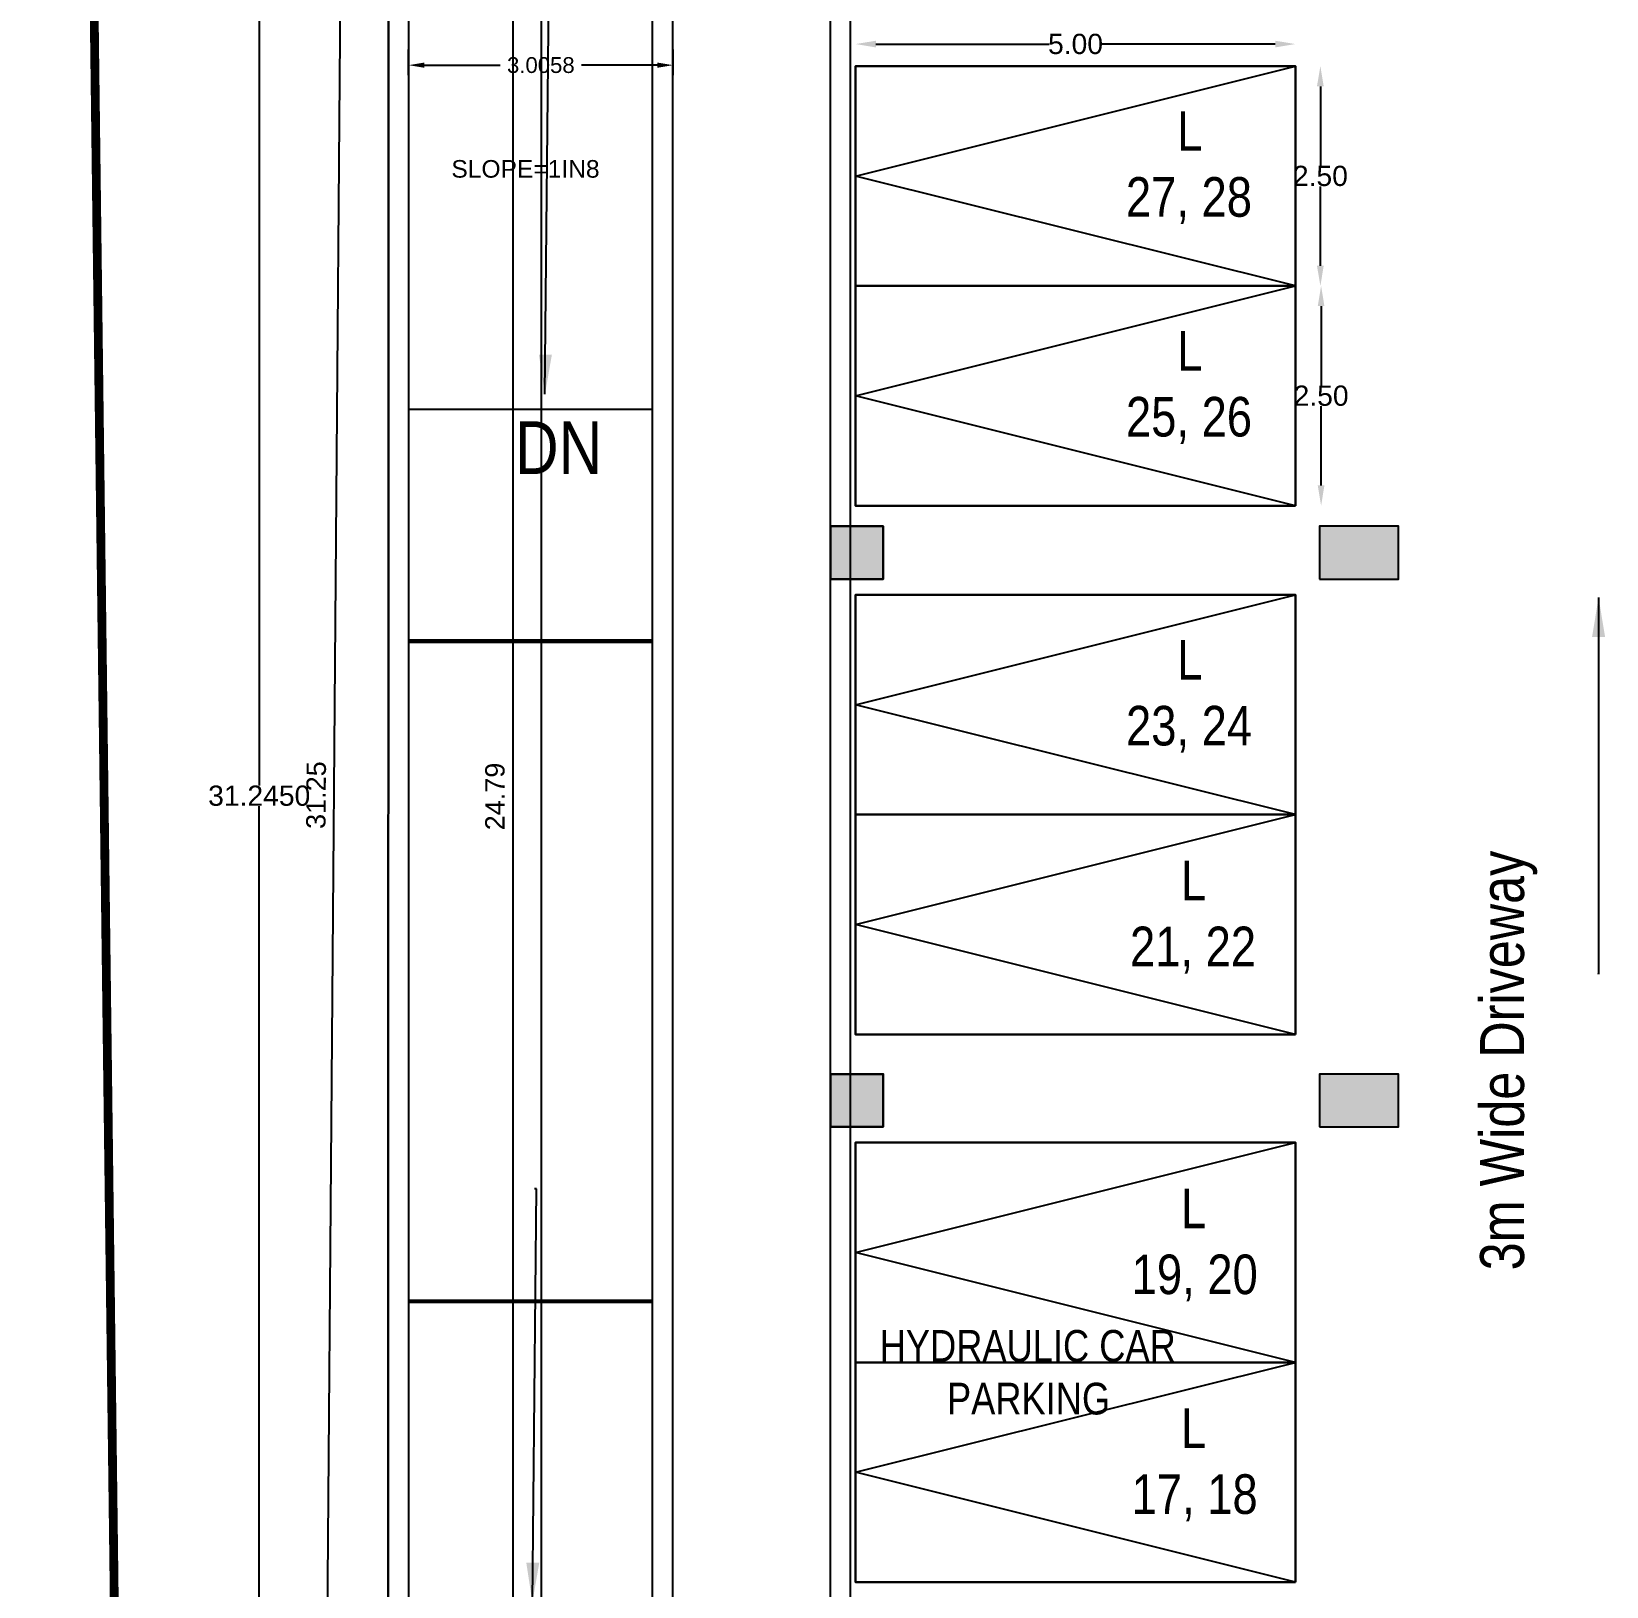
# Model space of a CAD drawing. Header units: metres. Extents: x -38 to 401, y 28 to 287.
# Drawn here: x 137.26 to 155.16, y 75.6 to 93.29 of the extents above; entities that cross this region are included whole.
import ezdxf

# ---------------------------------------------------------------- set-up
doc = ezdxf.new("R2010")
doc.units = ezdxf.units.M
doc.linetypes.add('DOT2', pattern=[0.125, 0, -0.125])
for name, color, linetype in [('BLK_1_BASEMENT_-2_BLDG_FOOTPRINT', 1, 'Continuous'), ('BLK_1_FLR_-2_BLT_UP_AREA', 1, 'Continuous'), ('BLK_1_FLR_-2_BLT_UP_AREA_DEDUCT', 1, 'Continuous'), ('PARKING_SLOT', 4, 'Continuous'), ('UHATCH', 8, 'Continuous')]:
    doc.layers.add(name, color=color, linetype=linetype)
doc.layers.add('BLK_1_FLR_-2_VEHICLE_RAMP_1', color=1, linetype='Continuous', lineweight=0)
doc.layers.add('UCOLUMN', color=6, linetype='Continuous', lineweight=30)
doc.styles.get("Standard").update_dxf_attribs({"font": 'arial.ttf'})
doc.dimstyles.new('ISO-25', dxfattribs={"dimtxt": 2.5, "dimasz": 2.5, "dimexe": 1.25, "dimexo": 0.625, "dimtad": 1, "dimtxsty": 'Standard', "dimcen": 2.5, "dimadec": 0, "dimazin": 0, "dimtfac": 1, "dimtmove": 0, "dimatfit": 3, "dimfxl": 0, "dimarcsym": 0})
doc.dimstyles.get("Standard").update_dxf_attribs({"dimtxt": 0.18, "dimasz": 0.18, "dimexe": 0.18, "dimexo": 0.0625, "dimgap": 0.09, "dimtad": 0, "dimtih": 1, "dimtoh": 1, "dimdec": 4, "dimzin": 0, "dimdsep": 46, "dimtxsty": 'Standard', "dimcen": 0.09, "dimadec": 0, "dimazin": 0, "dimtfac": 1, "dimtdec": 4, "dimtofl": 0, "dimtmove": 0, "dimatfit": 3, "dimfxl": 0, "dimtolj": 1, "dimtzin": 0, "dimarcsym": 0})
doc.dimstyles.new('STANDARD$0', dxfattribs={"dimtxt": 7, "dimasz": 3, "dimexe": 3, "dimexo": 1, "dimgap": 1.5, "dimtad": 1, "dimdec": 1, "dimzin": 1, "dimdsep": 46, "dimlunit": 4, "dimtxsty": 'Standard', "dimblk": 'OBLIQUE', "dimcen": 0.09375, "dimdle": 1, "dimclrd": 8, "dimclre": 8, "dimclrt": 7, "dimadec": 1, "dimazin": 0, "dimtfac": 1, "dimtdec": 1, "dimtix": 1, "dimtmove": 2, "dimatfit": 3, "dimldrblk": 'ARCHTICK', "dimfxl": 0, "dimfrac": 2, "dimtolj": 1, "dimtzin": 0, "dimarcsym": 0})

# ---------------------------------------------------------------- blocks, each defined once
blk = doc.blocks.new('CARS')
at = {"color": 0, "linetype": 'Continuous'}
blk.add_lwpolyline([(0, 0), (5000, 0), (5000, -2500), (0, -2500)], close=True, dxfattribs=at)
blk.add_lwpolyline([(0, 0), (5000, -1250), (0, -2500)], dxfattribs=at)
blk = doc.blocks.new('*D215')
at = {"color": 0, "lineweight": -2}
for p, q in [((146.856, 93.143), (148.828, 93.143)), ((151.396, 93.143), (149.424, 93.143))]:
    blk.add_line(p, q, dxfattribs=at)
at = {"color": 0}
for points in [[(146.856, 93.181), (146.856, 93.105), (146.626, 93.143)], [(151.396, 93.181), (151.396, 93.105), (151.626, 93.143)]]:
    blk.add_solid(points, dxfattribs=at)
at = {"layer": 'Defpoints', "color": 0}
for p in [(151.626, 93.143), (146.626, 92.892), (151.626, 92.892)]:
    blk.add_point(p, dxfattribs=at)
at = {"color": 0, "lineweight": 25, "insert": (149.126, 93.143), "char_height": 0.23, "attachment_point": 5}
blk.add_mtext('\\A1;5.00', dxfattribs=at)
blk = doc.blocks.new('*D216')
at = {"color": 0, "lineweight": -2}
for p, q in [((151.91, 92.662), (151.91, 91.759)), ((151.91, 90.622), (151.91, 91.524))]:
    blk.add_line(p, q, dxfattribs=at)
at = {"color": 0}
for points in [[(151.871, 92.662), (151.948, 92.662), (151.91, 92.892)], [(151.871, 90.622), (151.948, 90.622), (151.91, 90.392)]]:
    blk.add_solid(points, dxfattribs=at)
at = {"layer": 'Defpoints', "color": 0}
for p in [(151.626, 92.892), (151.626, 90.392), (151.91, 90.392)]:
    blk.add_point(p, dxfattribs=at)
at = {"color": 0, "lineweight": 25, "insert": (151.91, 91.642), "char_height": 0.23, "attachment_point": 5}
blk.add_mtext('\\A1;2.50', dxfattribs=at)
blk = doc.blocks.new('*D217')
at = {"color": 0, "lineweight": -2}
for p, q in [((151.918, 90.162), (151.918, 89.259)), ((151.918, 88.122), (151.918, 89.024))]:
    blk.add_line(p, q, dxfattribs=at)
at = {"color": 0}
for points in [[(151.88, 90.162), (151.956, 90.162), (151.918, 90.392)], [(151.88, 88.122), (151.956, 88.122), (151.918, 87.892)]]:
    blk.add_solid(points, dxfattribs=at)
at = {"layer": 'Defpoints', "color": 0}
for p in [(151.626, 90.392), (151.626, 87.892), (151.918, 87.892)]:
    blk.add_point(p, dxfattribs=at)
at = {"color": 0, "lineweight": 25, "insert": (151.918, 89.142), "char_height": 0.23, "attachment_point": 5}
blk.add_mtext('\\A1;2.50', dxfattribs=at)
blk = doc.blocks.new('600X600')
at = {"layer": 'UHATCH', "linetype": 'Continuous'}
h = blk.add_hatch(color=256, dxfattribs=at)
h.dxf.hatch_style = 1
h.paths.add_polyline_path([(600, 600), (0, 600), (0, 0), (600, 0)])
at = {"layer": 'UCOLUMN', "linetype": 'Continuous'}
blk.add_lwpolyline([(0, 0), (600, 0), (600, 600), (0, 600)], close=True, dxfattribs=at)
blk = doc.blocks.new('750 x 750')
blk.add_blockref('600X600', (0, 75))
blk = doc.blocks.new('900 X 900')
at = {"linetype": 'Continuous'}
h = blk.add_hatch(color=256, dxfattribs=at)
h.dxf.hatch_style = 1
h.paths.add_polyline_path([(0, 150), (900, 150), (900, 750), (0, 750)])
blk.add_lwpolyline([(0, 150), (900, 150), (900, 750), (0, 750)], close=True, dxfattribs=at)
blk = doc.blocks.new('CXBCCB')
at = {"linetype": 'Continuous'}
for name, p in [('750 x 750', (-21550, 24545)), ('900 X 900', (-15990, 24470)), ('750 x 750', (-21550, 18315)), ('900 X 900', (-15990, 18240))]:
    blk.add_blockref(name, p, dxfattribs=at)
blk = doc.blocks.new('*D303')
at = {"color": 0, "lineweight": -2}
for p, q in [((139.845, 99.765), (139.845, 84.71)), ((139.845, 69.42), (139.845, 84.475))]:
    blk.add_line(p, q, dxfattribs=at)
at = {"color": 0}
for points in [[(139.77, 99.765), (139.92, 99.765), (139.845, 100.215)], [(139.77, 69.42), (139.92, 69.42), (139.845, 68.97)]]:
    blk.add_solid(points, dxfattribs=at)
at = {"layer": 'Defpoints', "color": 0}
for p in [(139.845, 100.215), (141.564, 100.215), (141.544, 68.97)]:
    blk.add_point(p, dxfattribs=at)
at = {"color": 0, "lineweight": 25, "insert": (139.845, 84.592), "char_height": 0.23, "attachment_point": 5}
blk.add_mtext('\\A1;31.2450', dxfattribs=at)
blk = doc.blocks.new('*D696')
at = {"color": 0, "linetype": 'DOT2', "lineweight": -2}
for p, q in [((140.82, 100.221), (139.57, 100.231)), ((140.57, 68.976), (139.32, 68.986))]:
    blk.add_line(p, q, dxfattribs=at)
at = {"color": 0, "lineweight": -2}
blk.add_line((140.572, 69.196), (140.818, 100.001), dxfattribs=at)
at = {"color": 0}
for points in [[(140.782, 100.001), (140.855, 100.001), (140.82, 100.221)], [(140.535, 69.196), (140.608, 69.196), (140.57, 68.976)]]:
    blk.add_solid(points, dxfattribs=at)
at = {"layer": 'Defpoints', "color": 0}
for p in [(140.82, 100.221), (141.564, 100.215), (141.314, 68.97)]:
    blk.add_point(p, dxfattribs=at)
at = {"color": 0, "insert": (140.493, 84.6), "char_height": 0.22, "attachment_point": 5, "rotation": 89.5416}
blk.add_mtext('31.25', dxfattribs=at)
blk = doc.blocks.new('*D1192')
at = {"layer": 'BLK_1_FLR_-2_VEHICLE_RAMP_1', "color": 0, "linetype": 'DOT2', "lineweight": -2}
for p, q in [((142.728, 96.98), (141.478, 96.98)), ((142.728, 72.188), (141.478, 72.188))]:
    blk.add_line(p, q, dxfattribs=at)
at = {"layer": 'BLK_1_FLR_-2_VEHICLE_RAMP_1', "color": 0, "lineweight": -2}
blk.add_line((142.728, 96.76), (142.728, 72.408), dxfattribs=at)
at = {"layer": 'BLK_1_FLR_-2_VEHICLE_RAMP_1', "color": 0}
for points in [[(142.692, 96.76), (142.765, 96.76), (142.728, 96.98)], [(142.692, 72.408), (142.765, 72.408), (142.728, 72.188)]]:
    blk.add_solid(points, dxfattribs=at)
at = {"layer": 'Defpoints', "color": 0}
for p in [(143.05, 96.98), (142.728, 72.188), (143.05, 72.188)]:
    blk.add_point(p, dxfattribs=at)
at = {"layer": 'BLK_1_FLR_-2_VEHICLE_RAMP_1', "color": 0, "insert": (142.526, 84.584), "char_height": 0.22, "attachment_point": 5, "rotation": 90}
blk.add_mtext('24.79', dxfattribs=at)
blk = doc.blocks.new('*D1195')
at = {"layer": 'BLK_1_FLR_-2_VEHICLE_RAMP_1', "color": 0, "lineweight": -2}
for p, q in [((141.544, 92.79), (141.544, 93.083)), ((144.55, 92.79), (144.55, 93.083)), ((141.724, 92.903), (142.584, 92.903)), ((144.37, 92.903), (143.511, 92.903))]:
    blk.add_line(p, q, dxfattribs=at)
at = {"layer": 'BLK_1_FLR_-2_VEHICLE_RAMP_1', "color": 0}
for points in [[(141.724, 92.933), (141.724, 92.873), (141.544, 92.903)], [(144.37, 92.933), (144.37, 92.873), (144.55, 92.903)]]:
    blk.add_solid(points, dxfattribs=at)
at = {"layer": 'Defpoints', "color": 0}
for p in [(144.55, 92.903), (141.544, 92.727), (144.55, 92.727)]:
    blk.add_point(p, dxfattribs=at)
at = {"layer": 'BLK_1_FLR_-2_VEHICLE_RAMP_1', "color": 0, "insert": (143.047, 92.903), "char_height": 0.18, "attachment_point": 5}
blk.add_mtext('\\A1;3.0058', dxfattribs=at)

msp = doc.modelspace()

# ---------------------------------------------------------------- linework, layer by layer
at = {"lineweight": 25}
for p, q in [((146.56941, 71.96992), (146.56941, 96.73124)), ((144.31441, 94.74312), (144.31441, 74.59742)), ((141.54441, 88.9897), (144.31441, 88.9897))]:
    msp.add_line(p, q, dxfattribs=at)
for points, const_width in [([(156.29093, 34.30778), (174.2516, 34.27413), (174.77677, 44.41069), (175.55608, 59.6979), (176.33956, 75.90172), (176.88936, 87.13752), (177.14013, 94.42468), (177.19814, 96.60974), (176.89326, 99.7366), (175.62707, 109.54988), (173.61646, 125.0674), (137.30751, 122.17798), (137.83504, 104.08365), (138.23362, 72.55756), (138.1818, 66.85095), (138.32383, 34.29968), (146.80226, 34.31114), (174.2516, 34.27413)], 0.1), ([(144.31441, 86.35042), (141.54441, 86.35042)], 0.04809), ([(144.31441, 78.84119), (141.54441, 78.84119)], 0.04809)]:
    msp.add_lwpolyline(points, dxfattribs=dict(at, const_width=const_width))
for points in [[(141.31441, 68.73992), (141.31441, 99.96491, -0.41421356), (141.56441, 100.21491), (146.08941, 100.21491, 0.41421356), (146.33941, 100.46491), (146.33941, 103.69742)], [(141.54441, 68.73992), (141.54441, 99.73372, -0.41445629), (141.79462, 99.98372), (146.3192, 99.97997, 0.41445629), (146.56941, 100.22997), (146.56941, 103.39742)], [(146.29235, 72.30393, 0.15717725), (146.33941, 72.44992), (146.33941, 96.50124, 0.11113517), (146.31531, 96.60834, 0.11113517)]]:
    msp.add_lwpolyline(points, format="xyb", dxfattribs=at)
at = {"color": 1}
msp.add_lwpolyline([(146.34441, 98.48004), (144.55021, 98.47997, 0.41421356), (143.05021, 96.97997), (143.05021, 72.18827, 0.46099296), (144.55021, 70.39688, 0.0009686), (146.33687, 70.39008, 0.0009686)], format="xyb", dxfattribs=at)
at = {"lineweight": 25}
msp.add_lwpolyline([(144.54521, 94.70287), (144.54521, 74.59742)], dxfattribs=at)
at = {"layer": 'BLK_1_BASEMENT_-2_BLDG_FOOTPRINT', "color": 1, "lineweight": 30}
msp.add_lwpolyline([(173.84897, 93.51492), (167.88941, 93.51492), (167.88941, 103.62742), (146.33941, 103.62742), (146.33941, 100.46499, -0.41420868), (146.08941, 100.21499), (141.56442, 100.21491, 0.41416154), (141.31442, 99.96495), (141.30941, 68.80742), (141.31441, 44.30913), (167.88941, 44.30913), (167.88941, 58.75742), (172.11023, 58.75742, 0.39869961), (172.35987, 58.99411), (173.86527, 87.23401), (174.09879, 93.25523, 0.42561312)], format="xyb", close=True, dxfattribs=at)
at = {"layer": 'BLK_1_FLR_-2_BLT_UP_AREA', "color": 12, "lineweight": 30}
msp.add_lwpolyline([(173.84897, 93.51492), (167.88941, 93.51492), (167.88941, 103.62742), (146.33941, 103.62742), (146.33941, 100.46499, -0.41420868), (146.08941, 100.21499), (141.56442, 100.21491, 0.41416154), (141.31442, 99.96495), (141.30941, 68.80742), (141.31441, 44.30913), (167.88941, 44.30913), (167.88941, 58.75742), (172.11023, 58.75742, 0.39869961), (172.35987, 58.99411), (173.86527, 87.23401), (174.09879, 93.25523, 0.42561312)], format="xyb", close=True, dxfattribs=at)
at = {"layer": 'BLK_1_FLR_-2_BLT_UP_AREA_DEDUCT', "color": 12, "lineweight": 30}
msp.add_lwpolyline([(173.84897, 93.51492), (167.88941, 93.51492), (167.88941, 103.62742), (146.33941, 103.62742), (146.33941, 100.46499, -0.41420868), (146.08941, 100.21499), (141.56442, 100.21491, 0.41416154), (141.31442, 99.96495), (141.30941, 68.80742), (141.31441, 44.30913), (167.88941, 44.30913), (167.88941, 58.75742), (172.11023, 58.75742, 0.39869961), (172.35987, 58.99411), (173.86527, 87.23401), (174.09879, 93.25523, 0.42561312)], format="xyb", close=True, dxfattribs=at)
at = {"layer": 'BLK_1_FLR_-2_VEHICLE_RAMP_1', "color": 1}
msp.add_lwpolyline([(144.55021, 94.23304, -0.29788831), (146.3469, 96.98113), (146.3469, 99.97995), (141.79462, 99.98372, 0.41445629), (141.54441, 99.73372), (141.54441, 68.80742), (146.3397, 68.80742), (146.33404, 71.97229, -0.31214407), (144.55021, 74.88222)], format="xyb", close=True, dxfattribs=at)
at = {"layer": 'PARKING_SLOT', "color": 30, "lineweight": 30}
for points in [[(151.62609, 90.39176), (146.62609, 90.39176), (146.62609, 92.89176), (151.62609, 92.89176)], [(151.62609, 90.39176), (146.62609, 90.39176), (146.62609, 92.89176), (151.62609, 92.89176)], [(151.62609, 87.89176), (146.62609, 87.89176), (146.62609, 90.39176), (151.62609, 90.39176)], [(151.62609, 87.89176), (146.62609, 87.89176), (146.62609, 90.39176), (151.62609, 90.39176)], [(151.62609, 84.37742), (146.62609, 84.37742), (146.62609, 86.87742), (151.62609, 86.87742)], [(151.62609, 84.37742), (146.62609, 84.37742), (146.62609, 86.87742), (151.62609, 86.87742)], [(151.62609, 81.87742), (146.62609, 81.87742), (146.62609, 84.37742), (151.62609, 84.37742)], [(151.62609, 81.87742), (146.62609, 81.87742), (146.62609, 84.37742), (151.62609, 84.37742)], [(151.62609, 78.14742), (146.62609, 78.14742), (146.62609, 80.64742), (151.62609, 80.64742)], [(151.62609, 78.14742), (146.62609, 78.14742), (146.62609, 80.64742), (151.62609, 80.64742)], [(151.62609, 75.64742), (146.62609, 75.64742), (146.62609, 78.14742), (151.62609, 78.14742)], [(151.62609, 75.64742), (146.62609, 75.64742), (146.62609, 78.14742), (151.62609, 78.14742)]]:
    msp.add_lwpolyline(points, close=True, dxfattribs=at)

# ---------------------------------------------------------------- block references
at = {"lineweight": 25, "xscale": 0.001, "yscale": 0.001, "zscale": 0.001}
msp.add_blockref('CXBCCB', (167.88941, 62.43742), dxfattribs=at)
msp.add_blockref('CXBCCB', (167.88941, 62.43742), dxfattribs=at)
at = {"lineweight": 25, "xscale": 0.001, "yscale": 0.001, "zscale": 0.001, "rotation": 180}
for p in [(151.62609, 90.39176), (151.62609, 87.89176), (151.62609, 84.37742), (151.62609, 81.87742), (151.62609, 78.14742), (151.62609, 75.64742)]:
    msp.add_blockref('CARS', p, dxfattribs=at)

# ---------------------------------------------------------------- texts
at = {"lineweight": 25, "attachment_point": 1}
for s, insert, char_height, width in [('{\\fArial Narrow|b0|i0|c0|p34;\\W7.51074;  \\W1;L\\P\\W5.47862;  \\W1;27, 28 }', (148.12841, 92.37923), 0.45, 4.5371597), ('{\\fArial Narrow|b0|i0|c0|p34;\\W7.51074;  \\W1;L\\P\\W5.48076;  \\W1;25, 26 }', (148.12841, 89.87923), 0.45, 4.5371597), ('{\\fArial Narrow|b0|i0|c0|p34;\\W7.51074;  \\W1;L\\P\\W5.48237;  \\W1;23, 24 }', (148.12841, 86.36489), 0.45, 4.5371597), ('{\\fArial Narrow|b0|i0|c0|p34;\\W7.51074;  \\W1;L\\P\\W5.48558;  \\W1;21, 22 }', (148.17276, 83.8538), 0.45, 4.5371597), ('{\\fArial Narrow|b0|i0|c0|p34;\\W7.51074;  \\W1;L\\P\\W5.55356;  \\W1;19, 20 }', (148.17276, 80.1238), 0.45, 4.5371597), ('{\\fArial Narrow|b0|i0|c0|p34;\\W1.30734; \\W1;HYDRAULIC CAR \\P{\\W7.98079; }PARKING }', (146.74928, 78.51518), 0.36, 3.6297278), ('{\\fArial Narrow|b0|i0|c0|p34;\\W7.51074;  \\W1;L\\P\\W5.54982;  \\W1;17, 18 }', (148.17276, 77.6238), 0.45, 4.5371597)]:
    msp.add_mtext(s, dxfattribs=dict(at, insert=insert, char_height=char_height, width=width))
at = {"color": 7, "lineweight": 25, "insert": (142.75302, 88.85309), "char_height": 0.6, "width": 1.7202398, "attachment_point": 1}
msp.add_mtext('{\\fArial Narrow|b0|i0|c0|p34;DN}', dxfattribs=at)
at = {"lineweight": 25, "insert": (153.72538, 79.19423), "char_height": 0.5, "width": 5.4729577, "attachment_point": 1, "rotation": 90}
msp.add_mtext('{\\fArial Narrow|b0|i0|c0|p34;3m Wide Driveway}', dxfattribs=at)
at = {"layer": 'BLK_1_FLR_-2_VEHICLE_RAMP_1', "color": 1, "insert": (142.87248, 91.82346), "char_height": 0.2, "width": 2.4, "attachment_point": 2}
msp.add_mtext('SLOPE=1IN8', dxfattribs=at)

# ---------------------------------------------------------------- dimensions: what is measured, and where the dimension line sits
at = {"lineweight": 25}
dim = msp.add_linear_dim(base=(139.8447, 100.21491), p1=(141.54441, 68.96992), p2=(141.56441, 100.21491), angle=90, dimstyle='Standard', override={"dimscale": 1, "dimtxt": 0.23, "dimasz": 0.45, "dimgap": 0, "dimse1": 1, "dimse2": 1, "dimtmove": 1}, dxfattribs=at)
dim.commit()
dim.dimension.update_dxf_attribs({"geometry": '*D303', "text_midpoint": (139.8447, 84.59242)})
at = {"color": 7}
dim = msp.add_aligned_dim(p1=(141.31441, 68.96992), p2=(141.56441, 100.21491), distance=0.74444, dimstyle='ISO-25', override={"dimtxt": 0.22, "dimasz": 0.22, "dimgap": 0.09, "dimdsep": 46, "dimcen": 1, "dimfxl": 0, "dimfxlon": 1, "dimarcsym": 1}, dxfattribs=at)
dim.commit()
dim.dimension.update_dxf_attribs({"geometry": '*D696', "text_midpoint": (140.4926, 84.59999)})
at = {"lineweight": 25}
dim = msp.add_linear_dim(base=(151.62609, 93.14306), p1=(146.62609, 92.89176), p2=(151.62609, 92.89176), text='5.00', dimstyle='Standard', override={"dimscale": 1, "dimtxt": 0.23, "dimasz": 0.23, "dimgap": 0, "dimse1": 1, "dimse2": 1, "dimtmove": 1}, dxfattribs=at)
dim.commit()
dim.dimension.update_dxf_attribs({"geometry": '*D215', "text_midpoint": (149.12609, 93.14306)})
for base, p1, p2, picture, middle in [((151.90967, 90.39176), (151.62609, 92.89176), (151.62609, 90.39176), '*D216', (151.90967, 91.64176)), ((151.91788, 87.89176), (151.62609, 90.39176), (151.62609, 87.89176), '*D217', (151.91788, 89.14176))]:
    dim = msp.add_linear_dim(base=base, p1=p1, p2=p2, angle=90, text='2.50', dimstyle='Standard', override={"dimscale": 1, "dimtxt": 0.23, "dimasz": 0.23, "dimgap": 0, "dimse1": 1, "dimse2": 1, "dimtmove": 1}, dxfattribs=at)
    dim.commit()
    dim.dimension.update_dxf_attribs({"geometry": picture, "text_midpoint": middle})
at = {"layer": 'BLK_1_FLR_-2_VEHICLE_RAMP_1', "color": 1}
dim = msp.add_linear_dim(base=(142.72826, 72.18827), p1=(143.05021, 96.97997), p2=(143.05021, 72.18827), angle=90, dimstyle='ISO-25', override={"dimtxt": 0.22, "dimasz": 0.22, "dimgap": 0.09, "dimdsep": 46, "dimcen": 1, "dimfxl": 0, "dimfxlon": 1, "dimarcsym": 1}, dxfattribs=at)
dim.commit()
dim.dimension.update_dxf_attribs({"geometry": '*D1192', "text_midpoint": (142.52594, 84.58412)})
at = {"layer": 'BLK_1_FLR_-2_VEHICLE_RAMP_1', "color": 2}
dim = msp.add_linear_dim(base=(144.55021, 92.90304), p1=(141.54441, 92.72713), p2=(144.55021, 92.72713), dimstyle='STANDARD$0', override={"dimtxt": 0.18, "dimasz": 0.18, "dimexe": 0.18, "dimexo": 0.0625, "dimgap": 0.09, "dimtad": 0, "dimtih": 1, "dimtoh": 1, "dimdec": 4, "dimzin": 0, "dimlunit": 2, "dimpost": '', "dimcen": 0.09, "dimdle": 0, "dimclrd": 0, "dimclre": 0, "dimclrt": 0, "dimadec": 0, "dimtdec": 4, "dimtix": 0, "dimtofl": 0, "dimtmove": 0, "dimfrac": 0}, dxfattribs=at)
dim.commit()
dim.dimension.update_dxf_attribs({"geometry": '*D1195', "text_midpoint": (143.04731, 92.90304)})

# ---------------------------------------------------------------- leaders
at = {"lineweight": 25}
for points in [[(143.09415, 89.16058), (143.13991, 93.86353), (143.11706, 93.86375)], [(155.07287, 86.8485), (155.07287, 82.56273), (155.07287, 82.57241)], [(142.95094, 75.41842), (142.9967, 80.12137), (142.97385, 80.1216)]]:
    msp.add_leader(points, dimstyle='Standard', override={"dimscale": 1, "dimtxt": 0.23, "dimasz": 0.45, "dimgap": 0, "dimse1": 1, "dimse2": 1, "dimtmove": 1}, dxfattribs=at)

doc.saveas('drawing.dxf')
